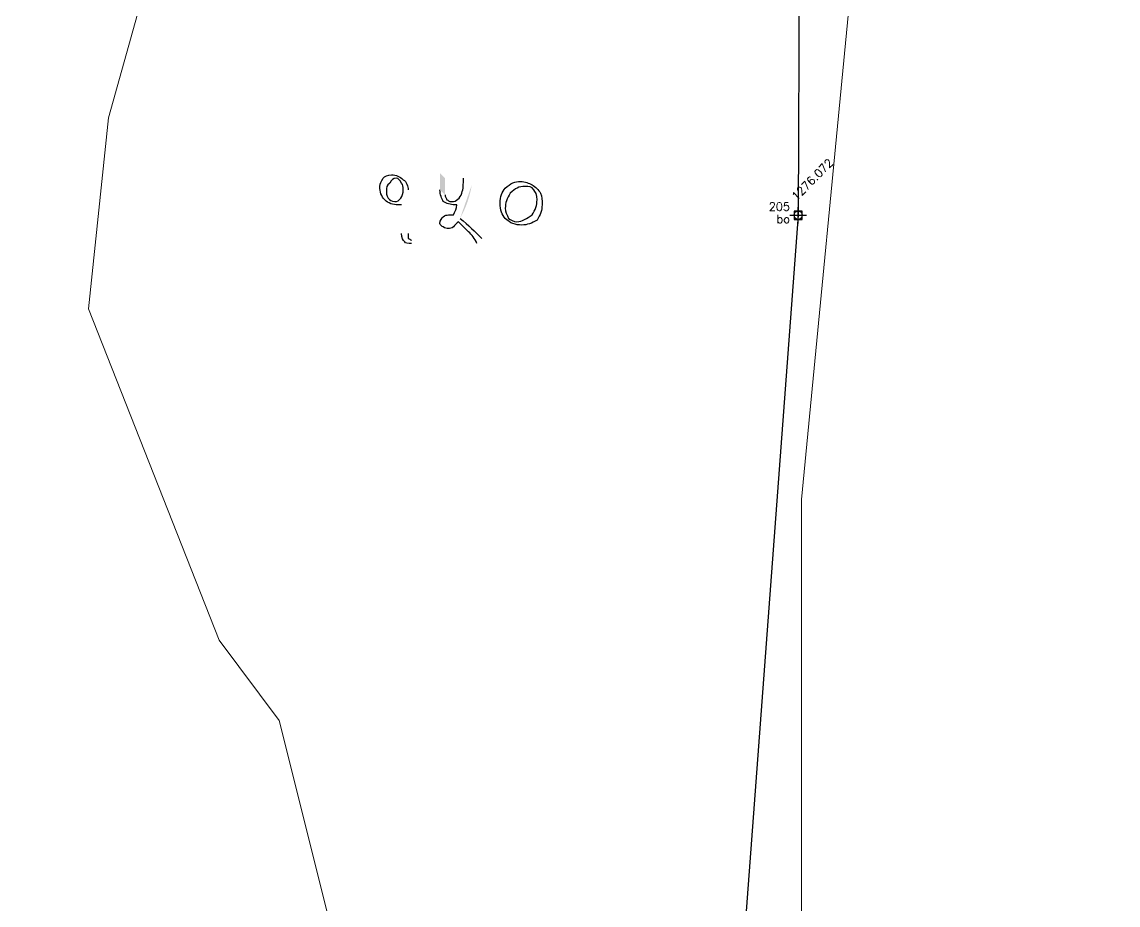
# Model space of a CAD drawing. Header units: metres. Extents: x 345912 to 349030, y 3061206 to 3061792.
# Drawn here: x 346768.41 to 346801.68, y 3061472.19 to 3061498.99 of the extents above; entities that cross this region are included whole.
import ezdxf
from ezdxf.enums import TextEntityAlignment as Align

# ---------------------------------------------------------------- set-up
doc = ezdxf.new("R2010")
doc.units = ezdxf.units.M
doc.header["$MEASUREMENT"] = 0
doc.header["$PDMODE"] = 98
doc.header["$PDSIZE"] = 0.25
for name, color, linetype in [('bo', 7, 'Continuous'), ('Boundary', 6, 'Continuous'), ('Features', 5, 'Continuous'), ('PDF4_Geometry', 7, 'Continuous'), ('PDF4_Solid Fills', 7, 'Continuous'), ('Points', 7, 'Continuous'), ('Points-ELV', 6, 'Continuous'), ('Points-NUM', 4, 'Continuous'), ('Points-TXT', 3, 'Continuous')]:
    doc.layers.add(name, color=color, linetype=linetype)
doc.styles.add('romans', font='romans.shx')

# ---------------------------------------------------------------- blocks, each defined once
blk = doc.blocks.new('POINTS')
at = {"layer": 'Points'}
blk.add_line((0, 0), (0, 0), dxfattribs=at)
blk.add_point((0, 0), dxfattribs=at)
at = {"layer": 'Points-ELV', "style": 'romans'}
blk.add_attdef('ELEV', text='', height=1, rotation=45, dxfattribs=at).set_placement((0, 0), align=Align.BOTTOM_LEFT)
at = {"layer": 'Points-NUM', "style": 'romans'}
blk.add_attdef('PTNUM', text='', height=1, dxfattribs=at).set_placement((0, 0), align=Align.BOTTOM_RIGHT)
at = {"layer": 'Points-TXT', "style": 'romans'}
blk.add_attdef('DESC', text='', height=1, dxfattribs=at).set_placement((0, 0), align=Align.BOTTOM_RIGHT)
blk = doc.blocks.new('dh')
at = {"layer": 'Boundary'}
blk.add_lwpolyline([(346516.738, 3061347.562), (346524.534, 3061348.858), (346525.1, 3061345.528), (346527.758, 3061327.212), (346527.696, 3061312.309), (346525.966, 3061289.156), (346525.002, 3061286.964), (346523.124, 3061286.008), (346520.874, 3061285.18), (346519.244, 3061287.901), (346515.963, 3061286.81), (346512.788, 3061285.421), (346507.841, 3061282.842)], dxfattribs=at)
at = {"layer": 'bo', "linetype": 'Continuous'}
ref = blk.add_blockref('POINTS', (346527.696, 3061312.309, 1276.072), dxfattribs=at)
ref.add_attrib('PTNUM', '205', dxfattribs={"layer": 'Points-NUM', "height": 0.25, "style": 'romans'}).set_placement((346527.446, 3061312.3715, 1276.072), align=Align.BOTTOM_RIGHT)
ref.add_attrib('DESC', 'bo', dxfattribs={"layer": 'Points-TXT', "height": 0.25, "style": 'romans'}).set_placement((346527.446, 3061311.9965, 1276.072), align=Align.BOTTOM_RIGHT)
ref.add_attrib('ELEV', '1276.072', dxfattribs={"layer": 'Points-ELV', "height": 0.25, "rotation": 45, "style": 'romans'}).set_placement((346527.696, 3061312.684, 1276.072), align=Align.BOTTOM_LEFT)

msp = doc.modelspace()

# ---------------------------------------------------------------- hatches: boundary and pattern name
at = {"layer": 'PDF4_Solid Fills', "transparency": 33554559}
h = msp.add_hatch(color=256, dxfattribs=at)
h.paths.add_polyline_path([(346780.13148, 3061493.88883), (346780.13148, 3061492.56803)], flags=0)
h.paths.add_polyline_path([(346780.23308, 3061492.36483), (346780.23308, 3061492.26323)], flags=0)
h.paths.add_polyline_path([(346781.80788, 3061494.24443), (346782.06188, 3061494.04123)], flags=0)
h.paths.add_polyline_path([(346781.70628, 3061493.02523, 0.08894398), (346782.06188, 3061494.04123)], flags=0)
h.paths.add_polyline_path([(346782.36668, 3061492.41563), (346782.21428, 3061492.26323)], flags=0)
h.paths.add_polyline_path([(346781.09668, 3061493.88883), (346781.09668, 3061494.39683), (346781.24908, 3061494.24443), (346781.24908, 3061493.73643)], flags=0)

# ---------------------------------------------------------------- linework, layer by layer
at = {"layer": 'PDF4_Geometry', "lineweight": 9}
for points in [[(346834.43668, 3061530.51563), (346831.08388, 3061518.93323), (346829.25507, 3061512.83723), (346827.73108, 3061510.39883), (346825.29268, 3061506.74124), (346824.37828, 3061500.95003), (346819.80628, 3061485.40523), (346818.28227, 3061480.22363), (346817.06308, 3061475.65163), (346814.62468, 3061466.81243), (346813.71028, 3061465.89803), (346805.48068, 3061465.59323), (346793.59348, 3061465.89803), (346792.06947, 3061466.50764), (346792.06947, 3061484.49083), (346793.59348, 3061500.34043), (346793.28867, 3061504.30283), (346792.06947, 3061519.84763), (346790.24068, 3061530.21083), (346792.37428, 3061530.82043), (346798.47028, 3061531.12523), (346807.61428, 3061531.12523), (346819.80628, 3061531.12523), (346829.55988, 3061530.51563)], [(346834.43668, 3061530.51563), (346831.08388, 3061518.93323), (346829.25507, 3061512.83723), (346827.73108, 3061510.39883), (346825.29268, 3061506.74124), (346824.37828, 3061500.95003), (346819.80628, 3061485.40523), (346818.28227, 3061480.22363), (346817.06308, 3061475.65163), (346814.62468, 3061466.81243), (346813.71028, 3061465.89803), (346805.48068, 3061465.59323), (346793.59348, 3061465.89803), (346792.06947, 3061466.50764), (346792.06947, 3061484.49083), (346793.59348, 3061500.34043), (346793.28867, 3061504.30283), (346792.06947, 3061519.84763), (346790.24068, 3061530.21083), (346792.37428, 3061530.82043), (346798.47028, 3061531.12523), (346807.61428, 3061531.12523), (346819.80628, 3061531.12523), (346829.55988, 3061530.51563)], [(346792.06947, 3061466.50764), (346788.71668, 3061464.37403), (346787.19267, 3061462.24043), (346782.31587, 3061467.11723), (346778.35348, 3061463.45963), (346775.00068, 3061461.02124), (346772.56227, 3061464.37403), (346778.04867, 3061470.47003), (346776.21988, 3061477.78523), (346774.39108, 3061480.22363), (346770.42868, 3061490.28204), (346771.03828, 3061496.07323), (346774.69587, 3061509.17963), (346777.43907, 3061525.33403), (346790.24068, 3061530.21083), (346792.06947, 3061519.84763), (346793.28867, 3061504.30283), (346793.59348, 3061500.34043), (346792.06947, 3061484.49083)], [(346792.06947, 3061466.50764), (346788.71668, 3061464.37403), (346787.19267, 3061462.24043), (346782.31587, 3061467.11723), (346778.35348, 3061463.45963), (346775.00068, 3061461.02124), (346772.56227, 3061464.37403), (346778.04867, 3061470.47003), (346776.21988, 3061477.78523), (346774.39108, 3061480.22363), (346770.42868, 3061490.28204), (346771.03828, 3061496.07323), (346774.69587, 3061509.17963), (346777.43907, 3061525.33403), (346790.24068, 3061530.21083), (346792.06947, 3061519.84763), (346793.28867, 3061504.30283), (346793.59348, 3061500.34043), (346792.06947, 3061484.49083)], [(346772.56227, 3061464.37403), (346767.07588, 3061470.77484), (346761.89428, 3061478.39484), (346760.37028, 3061481.13803), (346757.32228, 3061484.79564), (346756.71268, 3061492.72043), (346754.57908, 3061501.86443), (346753.35988, 3061506.43643), (346749.39748, 3061514.05643), (346777.43907, 3061525.33403), (346774.69587, 3061509.17963), (346771.03828, 3061496.07323), (346770.42868, 3061490.28204), (346774.39108, 3061480.22363), (346776.21988, 3061477.78523), (346778.04867, 3061470.47003)], [(346772.56227, 3061464.37403), (346767.07588, 3061470.77484), (346761.89428, 3061478.39484), (346760.37028, 3061481.13803), (346757.32228, 3061484.79564), (346756.71268, 3061492.72043), (346754.57908, 3061501.86443), (346753.35988, 3061506.43643), (346749.39748, 3061514.05643), (346777.43907, 3061525.33403), (346774.69587, 3061509.17963), (346771.03828, 3061496.07323), (346770.42868, 3061490.28204), (346774.39108, 3061480.22363), (346776.21988, 3061477.78523), (346778.04867, 3061470.47003)]]:
    msp.add_lwpolyline(points, close=True, dxfattribs=at)
at = {"layer": 'PDF4_Geometry', "lineweight": 25}
for points in [[(346779.26788, 3061493.99043), (346779.26788, 3061494.09203), (346779.31868, 3061494.14283), (346779.36948, 3061494.24443)], [(346779.36948, 3061494.24443), (346779.42028, 3061494.29523), (346779.52188, 3061494.34603), (346779.62348, 3061494.34603)], [(346779.77588, 3061494.24443), (346779.67428, 3061494.24443), (346779.62348, 3061494.19363), (346779.57268, 3061494.09203)], [(346779.62348, 3061494.34603), (346779.77588, 3061494.34603), (346779.87748, 3061494.29523), (346779.97908, 3061494.19363)], [(346779.92828, 3061494.09203), (346779.87748, 3061494.19363), (346779.82668, 3061494.24443), (346779.77588, 3061494.24443)], [(346781.75708, 3061493.78723), (346781.80788, 3061493.93963), (346781.80788, 3061494.04123), (346781.80788, 3061494.24443)], [(346779.42028, 3061493.58403), (346779.31868, 3061493.68563), (346779.26788, 3061493.83803), (346779.26788, 3061493.99043)], [(346779.57268, 3061494.09203), (346779.47108, 3061494.04123), (346779.47108, 3061493.93963), (346779.47108, 3061493.88883)], [(346779.97908, 3061493.88883), (346779.97908, 3061493.99043), (346779.97908, 3061494.04123), (346779.92828, 3061494.09203)], [(346779.97908, 3061494.19363), (346780.08068, 3061494.14283), (346780.13148, 3061493.99043), (346780.13148, 3061493.88883)], [(346782.92548, 3061493.48243), (346782.92548, 3061493.68563), (346782.97628, 3061493.83803), (346783.07788, 3061493.93963)], [(346783.07788, 3061493.93963), (346783.23028, 3061494.09203), (346783.38268, 3061494.14283), (346783.53508, 3061494.14283)], [(346783.68748, 3061493.99043), (346783.48428, 3061493.99043), (346783.38268, 3061493.93963), (346783.23028, 3061493.78723)], [(346783.53508, 3061494.14283), (346783.68748, 3061494.14283), (346783.78908, 3061494.09203), (346783.89068, 3061494.04123)], [(346783.94148, 3061493.88883), (346783.89068, 3061493.99043), (346783.78908, 3061493.99043), (346783.68748, 3061493.99043)], [(346783.89068, 3061494.04123), (346783.99228, 3061493.99043), (346784.09388, 3061493.88883), (346784.14468, 3061493.78723)], [(346779.82668, 3061493.43163), (346779.67428, 3061493.43163), (346779.52188, 3061493.48243), (346779.42028, 3061493.58403)], [(346779.47108, 3061493.88883), (346779.47108, 3061493.78723), (346779.47108, 3061493.73643), (346779.52188, 3061493.63483)], [(346779.52188, 3061493.63483), (346779.57268, 3061493.58403), (346779.62348, 3061493.53323), (346779.72508, 3061493.53323)], [(346779.72508, 3061493.53323), (346779.87748, 3061493.53323), (346779.97908, 3061493.68563), (346779.97908, 3061493.88883)], [(346781.19828, 3061493.53323), (346781.14748, 3061493.63483), (346781.09668, 3061493.73643), (346781.09668, 3061493.88883)], [(346781.24908, 3061493.73643), (346781.24908, 3061493.68563), (346781.29988, 3061493.63483), (346781.29988, 3061493.58403)], [(346781.29988, 3061493.58403), (346781.35068, 3061493.58403), (346781.35068, 3061493.53323), (346781.45228, 3061493.53323)], [(346781.45228, 3061493.53323), (346781.60468, 3061493.53323), (346781.70628, 3061493.63483), (346781.75708, 3061493.78723)], [(346783.23028, 3061493.78723), (346783.12868, 3061493.63483), (346783.07788, 3061493.48243), (346783.07788, 3061493.33003)], [(346783.89068, 3061493.12683), (346783.99228, 3061493.27923), (346784.04308, 3061493.43163), (346784.04308, 3061493.58403)], [(346784.04308, 3061493.58403), (346784.04308, 3061493.73643), (346783.99228, 3061493.83803), (346783.94148, 3061493.88883)], [(346784.14468, 3061493.78723), (346784.19548, 3061493.68563), (346784.19548, 3061493.58403), (346784.19548, 3061493.43163)], [(346779.92828, 3061493.43163), (346779.87748, 3061493.43163), (346779.87748, 3061493.43163), (346779.82668, 3061493.43163)], [(346781.55388, 3061493.43163), (346781.40148, 3061493.43163), (346781.29988, 3061493.48243), (346781.19828, 3061493.53323)], [(346781.50308, 3061493.12683), (346781.55388, 3061493.22843), (346781.60468, 3061493.33003), (346781.60468, 3061493.43163)], [(346781.60468, 3061493.43163), (346781.60468, 3061493.43163), (346781.55388, 3061493.43163), (346781.55388, 3061493.43163)], [(346783.07788, 3061493.02523), (346782.97628, 3061493.12683), (346782.92548, 3061493.27923), (346782.92548, 3061493.48243)], [(346783.07788, 3061493.33003), (346783.07788, 3061493.22843), (346783.12868, 3061493.12683), (346783.17948, 3061493.02523)], [(346784.19548, 3061493.43163), (346784.19548, 3061493.27923), (346784.14468, 3061493.12683), (346784.04308, 3061492.97443)], [(346781.09668, 3061492.87283), (346781.09668, 3061492.97443), (346781.14748, 3061493.02523), (346781.19828, 3061493.07603)], [(346781.19828, 3061493.07603), (346781.24908, 3061493.12683), (346781.29988, 3061493.12683), (346781.35068, 3061493.12683)], [(346781.35068, 3061493.12683), (346781.40148, 3061493.12683), (346781.45228, 3061493.12683), (346781.50308, 3061493.12683)], [(346781.65548, 3061492.92363), (346781.60468, 3061492.87283), (346781.55388, 3061492.82203), (346781.50308, 3061492.77123)], [(346781.96028, 3061492.61883), (346781.80788, 3061492.77123), (346781.70628, 3061492.87283), (346781.65548, 3061492.92363)], [(346781.70628, 3061493.02523), (346781.96028, 3061492.82203), (346782.16348, 3061492.61883), (346782.36668, 3061492.41563)], [(346783.58588, 3061492.82203), (346783.38268, 3061492.82203), (346783.23028, 3061492.87283), (346783.07788, 3061493.02523)], [(346783.17948, 3061493.02523), (346783.23028, 3061492.97443), (346783.33188, 3061492.92363), (346783.43348, 3061492.92363)], [(346783.43348, 3061492.92363), (346783.58588, 3061492.92363), (346783.73828, 3061493.02523), (346783.89068, 3061493.12683)], [(346784.04308, 3061492.97443), (346783.89068, 3061492.87283), (346783.73828, 3061492.82203), (346783.58588, 3061492.82203)], [(346780.02988, 3061492.31403), (346779.97908, 3061492.36483), (346779.92828, 3061492.41563), (346779.92828, 3061492.56803)], [(346780.13148, 3061492.56803), (346780.13148, 3061492.46643), (346780.13148, 3061492.46643), (346780.13148, 3061492.41563)], [(346781.19828, 3061492.77123), (346781.14748, 3061492.77123), (346781.09668, 3061492.82203), (346781.09668, 3061492.87283)], [(346781.35068, 3061492.72043), (346781.29988, 3061492.72043), (346781.24908, 3061492.72043), (346781.19828, 3061492.77123)], [(346781.50308, 3061492.77123), (346781.45228, 3061492.72043), (346781.40148, 3061492.72043), (346781.35068, 3061492.72043)], [(346782.21428, 3061492.26323), (346782.16348, 3061492.41563), (346782.06188, 3061492.51723), (346781.96028, 3061492.61883)], [(346780.23308, 3061492.26323), (346780.13148, 3061492.26323), (346780.02988, 3061492.26323), (346780.02988, 3061492.31403)], [(346780.13148, 3061492.41563), (346780.18228, 3061492.41563), (346780.18228, 3061492.36483), (346780.23308, 3061492.36483)]]:
    msp.add_open_spline(points, degree=3, dxfattribs=at)

# ---------------------------------------------------------------- block references
at = {"layer": 'Features'}
msp.add_blockref('dh', (264.27326, 180.81034), dxfattribs=at)

doc.saveas('drawing.dxf')
